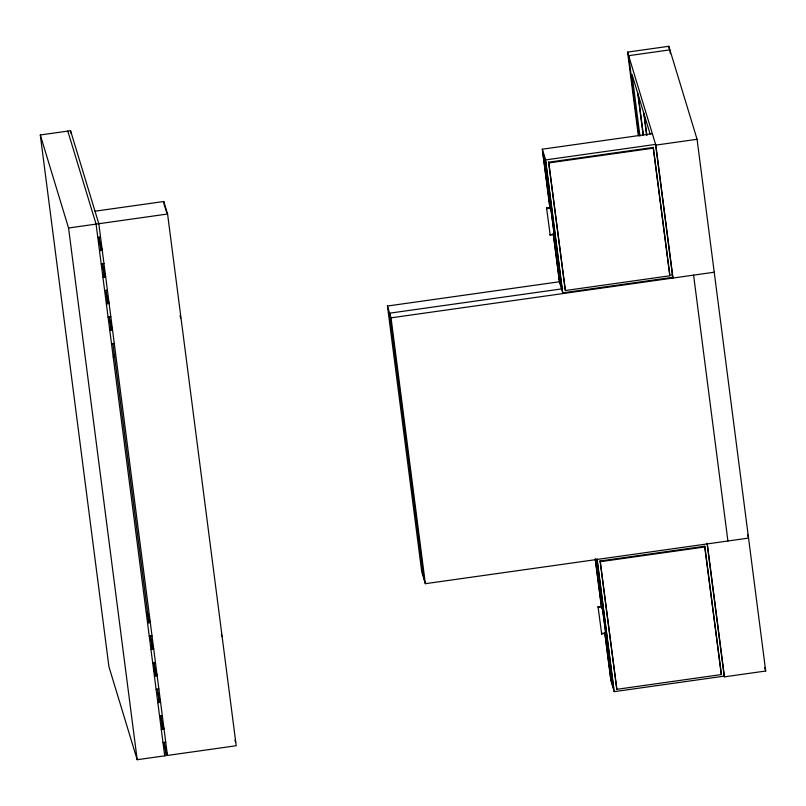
<?xml version="1.0" encoding="UTF-8"?>
<svg xmlns="http://www.w3.org/2000/svg" width="806" height="806" viewBox="0 0 806 806"><rect width="100%" height="100%" fill="white"/><g stroke="black" fill="none" stroke-linecap="round" stroke-linejoin="round"><path stroke-width="1.21" d="M164.353 742.346L166.066 755.645L137.191 759.715L108.931 666.713L40.3 134.985L70.555 130.713L98.816 223.725L167.446 755.444L236.208 745.741L167.577 214.013L163.779 201.5L95.007 211.202M638.352 135.73L627.552 52.108L668.809 46.285L697.069 139.287L765.7 671.015L724.443 676.838L723.496 673.735M550.004 208.825L542.307 149.191L652.336 133.665M542.307 149.191L545.571 159.92L655.59 144.395L672.748 277.324L562.729 292.85L559.465 282.12L553.208 233.669M40.3 134.985L68.56 227.997L167.577 214.013M627.552 52.108L655.812 145.11L697.069 139.287M548.664 162.197L653.182 147.438L653.404 148.153L669.877 275.773L565.349 290.523L548.664 162.197L565.349 290.523M548.876 162.913L653.404 148.153M97.778 237.407L100.528 237.014M99.491 250.696L102.241 250.313L98.624 238.385M101.213 263.985L103.964 263.602M102.926 277.284L105.677 276.891L102.05 264.973M104.639 290.573L107.389 290.19M106.362 303.872L109.112 303.479L105.848 292.749M108.075 317.161L110.825 316.778M109.787 330.46L112.538 330.067L109.284 319.337M111.5 343.749L114.251 343.356M748.542 538.086L425.346 583.695L421.76 571.887L387.444 306.028L559.273 281.778M562.689 288.76L389.62 313.181L423.936 579.04M113.223 357.038L114.593 356.846L113.868 354.459M387.444 306.028L391.031 317.836L714.227 272.216M147.538 622.907L150.289 622.514L147.024 611.784M600.138 560.986L704.656 546.236L704.877 546.952L721.35 674.562L616.822 689.321L600.138 560.986L616.822 689.321M600.349 561.701L704.877 546.952M149.251 636.196L152.002 635.813M150.964 649.495L153.714 649.102L150.46 638.372M152.687 662.784L155.437 662.391M154.399 676.073L157.15 675.69L153.523 663.761M156.112 689.372L158.863 688.979M157.825 702.661L160.585 702.278L157.684 692.737M159.548 715.96L162.298 715.567M161.26 729.249L164.011 728.866L160.747 718.126M162.973 742.548L165.724 742.155M604.843 633.707L610.938 680.919L614.202 691.649L724.221 676.123L707.063 543.194M650.14 134.078L631.985 74.343L639.964 136.174M671.882 274.463L672.97 278.04L655.812 145.11M669.877 275.773L653.182 147.438M747.454 534.499L748.18 536.887M764.612 667.439L765.7 671.015M721.35 674.562L704.656 546.236M543.153 154.248L545.763 162.842M550.216 235.261L546.569 207.958A3.476 0.927 -7.4 0 0 550.689 207.374L554.347 234.677A3.476 0.927 -7.4 0 0 550.216 235.261L550.004 234.536A3.476 0.927 -7.4 0 0 553.52 234.143M546.569 207.958L546.78 208.673A3.476 0.927 -7.4 0 1 550.911 208.089M554.125 233.962L554.347 234.677M559.273 279.208L561.883 287.792M596.581 559.485L597.226 561.631M601.689 634.05L598.042 606.747A3.476 0.927 -7.4 0 0 602.163 606.162L605.82 633.466A3.476 0.927 -7.4 0 0 601.689 634.05L601.467 633.335A3.476 0.927 -7.4 0 0 604.319 633.103M598.042 606.747L598.254 607.462A3.476 0.927 -7.4 0 1 602.384 606.878M602.163 606.162L605.82 633.466M610.747 677.997L613.356 686.591M164.676 205.983L166.691 212.633M180.01 315.791L180.685 318.007M221.318 634.342L221.993 636.559M67.805 131.106L96.065 224.108L164.696 755.837M103.581 274.705L104.296 277.093L102.584 263.794M106.644 300.094L107.732 303.671L106.019 290.382M110.079 326.682L111.168 330.259L109.445 316.97M234.969 740.15L235.644 742.366M147.82 619.129L148.909 622.706L112.88 343.558M151.256 645.717L152.344 649.293L150.631 636.005M154.329 671.116L155.77 675.881L154.057 662.592M158.48 700.082L159.205 702.469L157.492 689.18M161.553 725.481L162.641 729.057L160.918 715.758M163.981 744.069L167.446 755.444M670.38 53.599L669.897 49.861L628.64 55.685L638.957 135.569M668.809 46.285L669.131 48.783M693.593 275.128L727.909 540.997M707.285 543.909L724.443 676.838M644.155 114.402L646.875 135.428M643.722 112.971L646.593 135.237M638.181 94.735L643.45 135.539M637.748 93.305L643.178 135.348M545.571 159.92L562.729 292.85M597.045 558.719L614.202 691.649M597.165 560.664L613.638 688.274L610.817 678.974L604.843 632.226M550.689 207.374L553.974 232.753M550.176 208.694L542.871 152.566L545.692 161.865L562.165 289.485L559.344 280.176L553.42 234.334M595.302 558.79L601.81 608.721M595.221 559.163L601.316 606.374M391.031 317.836L425.346 583.695M163.779 201.5L164.263 205.238M99.158 237.206L100.871 250.505M70.555 130.713L70.868 133.131M68.56 227.997L137.191 759.715M605.598 632.75A3.476 0.927 -7.4 0 1 604.994 632.942"/></g></svg>
